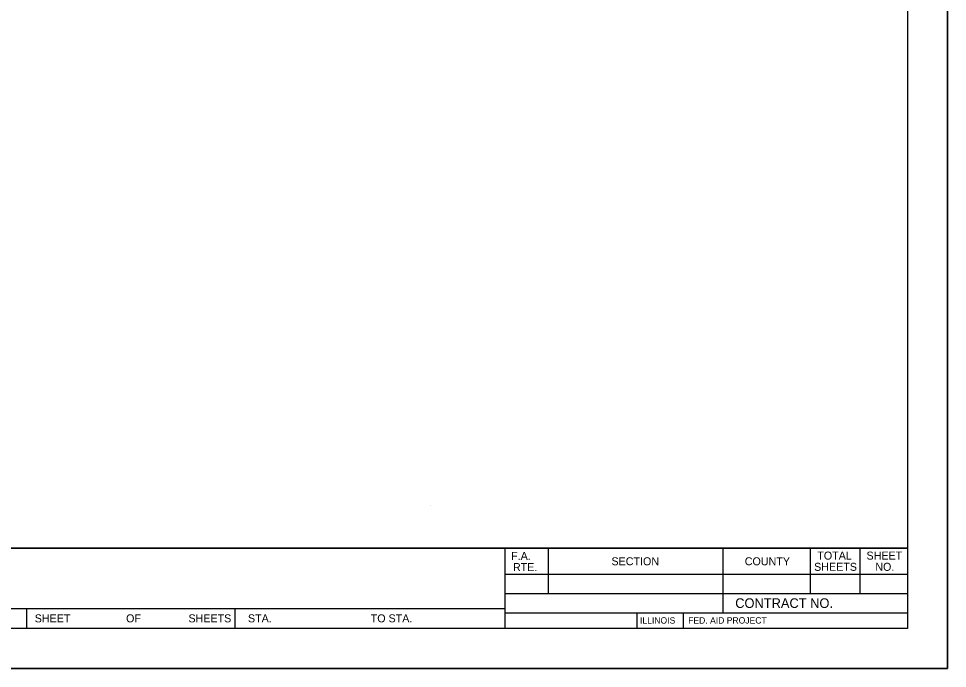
# Model space of a CAD drawing. Extents: x 2145173 to 2147094, y 2149363 to 2149822.
# Drawn here: x 2146862.2 to 2147094.1, y 2149362.8 to 2149525 of the extents above; entities that cross this region are included whole.
import ezdxf

# ---------------------------------------------------------------- set-up
doc = ezdxf.new("R2010")
doc.units = 0
for name, color, linetype in [('Level 48', 7, 'Continuous'), ('Sheets_50 Reference Boundary', 7, 'Continuous'), ('Sheets_General Details', 7, 'Continuous'), ('Sheets_Printer Plotting Border', 7, 'Continuous')]:
    doc.layers.add(name, color=color, linetype=linetype)

msp = doc.modelspace()

# ---------------------------------------------------------------- linework, layer by layer
at = {"layer": 'Level 48'}
msp.add_lwpolyline([(2146414.15, 2149802.77), (2147094.15, 2149802.77), (2147094.15, 2149362.77), (2146414.15, 2149362.77)], close=True, dxfattribs=at)
at = {"layer": 'Sheets_50 Reference Boundary'}
msp.add_lwpolyline([(2146454.15, 2149792.77), (2147084.15, 2149792.77), (2147084.15, 2149392.77), (2146454.15, 2149392.77)], close=True, dxfattribs=at)
at = {"layer": 'Sheets_General Details'}
for p, q in [((2147094.15, 2149362.77), (2147094.15, 2149802.77)), ((2146965.05, 2149403.49), (2146965.05, 2149403.49)), ((2146454.15, 2149392.77), (2147084.15, 2149392.77)), ((2146983.64, 2149392.77), (2146983.64, 2149372.77)), ((2146994.44, 2149392.77), (2146994.44, 2149381.47)), ((2147038.04, 2149392.77), (2147038.04, 2149376.67)), ((2147059.88, 2149392.77), (2147059.88, 2149381.47)), ((2147072.3, 2149392.77), (2147072.3, 2149381.47)), ((2146983.64, 2149386.27), (2147084.15, 2149386.27)), ((2146983.64, 2149381.47), (2147084.15, 2149381.47)), ((2146829.64, 2149377.77), (2146983.64, 2149377.77)), ((2146864.15, 2149377.77), (2146864.15, 2149372.77)), ((2146916.15, 2149377.77), (2146916.15, 2149372.77)), ((2146983.64, 2149376.67), (2147084.15, 2149376.67)), ((2147016.58, 2149376.67), (2147016.58, 2149372.77)), ((2147028.18, 2149376.67), (2147028.18, 2149372.77)), ((2147094.15, 2149362.77), (2146414.15, 2149362.77))]:
    msp.add_line(p, q, dxfattribs=at)
msp.add_lwpolyline([(2146454.15, 2149792.77), (2147084.15, 2149792.77), (2147084.15, 2149372.77), (2146454.15, 2149372.77)], close=True, dxfattribs=at)
at = {"layer": 'Sheets_Printer Plotting Border'}
msp.add_lwpolyline([(2146414.15, 2149362.77), (2147094.15, 2149362.77), (2147094.15, 2149802.77), (2146414.15, 2149802.77)], close=True, dxfattribs=at)

# ---------------------------------------------------------------- texts
at = {"layer": 'Sheets_General Details'}
for s, height, p in [('F.A.  ', 2, (2146985.18, 2149389.87)), ('SECTION', 2, (2147010.24, 2149388.52)), ('COUNTY', 2, (2147043.53, 2149388.52)), ('TOTAL', 2, (2147061.65, 2149389.94)), ('SHEET', 2, (2147073.94, 2149389.94)), ('RTE.', 2, (2146985.64, 2149387.07)), ('SHEETS', 2, (2147060.86, 2149387.14)), ('NO.', 2, (2147076.14, 2149387.14)), ('CONTRACT NO.      ', 2.4, (2147041.15, 2149377.87)), ('SHEET', 2, (2146866.19, 2149374.27)), ('OF', 2, (2146889.01, 2149374.27)), ('SHEETS', 2, (2146904.59, 2149374.27)), ('STA.', 2, (2146919.45, 2149374.27)), ('TO STA.', 2, (2146950.11, 2149374.27)), ('ILLINOIS', 1.6, (2147017.37, 2149373.96)), ('FED. AID PROJECT', 1.6, (2147029.4, 2149373.96))]:
    msp.add_text(s, height=height, dxfattribs=at).set_placement(p)

doc.saveas('drawing.dxf')
